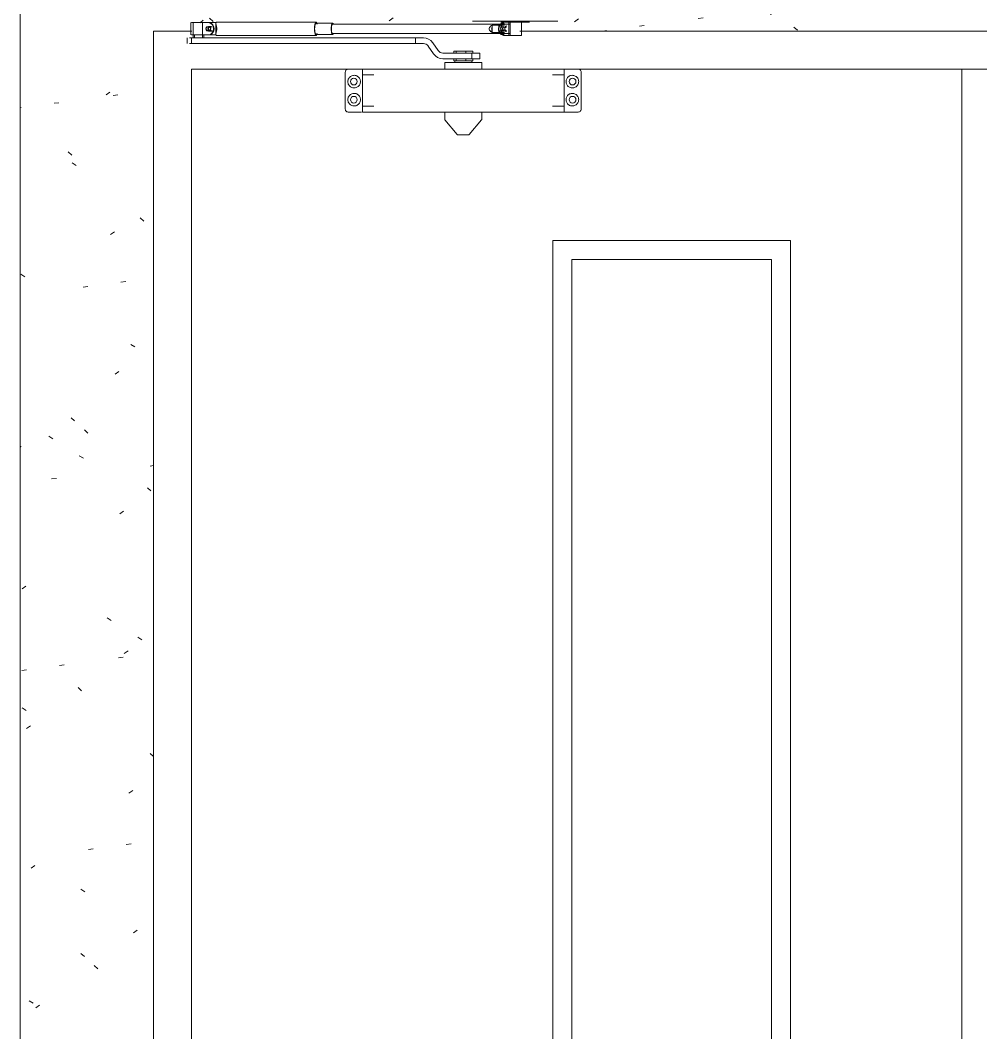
# Model space of a CAD drawing. Header units: millimetres. Extents: x 1240 to 198004, y -7796 to 35300.
# Drawn here: x 160774 to 161784, y 23747 to 24811 of the extents above; entities that cross this region are included whole.
import ezdxf

# ---------------------------------------------------------------- set-up
doc = ezdxf.new("R2010")
doc.units = ezdxf.units.MM
for name, color, linetype, lineweight in [('A-DOOR', 31, 'Continuous', 9), ('A-DOOR-FRAM', 31, 'Continuous', 9), ('A-WALL-PATT-4', 111, 'Continuous', 9), ('I-WALL', 2, 'Continuous', 9)]:
    doc.layers.add(name, color=color, linetype=linetype, lineweight=lineweight)

# ---------------------------------------------------------------- blocks, each defined once
blk = doc.blocks.new('FD_07 - FD_07-1700x2200-CỬA ĐI 2 CÁNH-V495-TKCS_MẶT ĐỨNG NỘI KHU 2')
at = {"layer": 'A-DOOR'}
h = blk.add_hatch(dxfattribs=at)
h.set_pattern_fill('FP_43', color=256, style=0, pattern_type=2)
h.set_pattern_definition([(63.435, (1790.26, 104.33), (-0.001, 1524.001), [532.463, -2875.304]), (63.435, (266.26, 104.33), (-0.001, 1524.001), [532.463, -2875.304]), (63.435, (2519.8, 398.8), (-0.001, 1524.001), [532.463, -2875.304]), (63.435, (995.8, 398.8), (-0.001, 1524.001), [532.463, -2875.304]), (63.435, (2409.4, 294.83), (-0.001, 1524.001), [532.463, -2875.304]), (63.435, (885.4, 294.83), (-0.001, 1524.001), [532.463, -2875.304]), (63.435, (2296.8, 890.1), (-0.001, 1524.001), [258.8, -3148.965]), (63.435, (772.8, 890.1), (-0.001, 1524.001), [258.8, -3148.965]), (63.435, (2223.2, 797.95), (-0.001, 1524.001), [532.463, -2875.304]), (63.435, (699.2, 797.95), (-0.001, 1524.001), [532.463, -2875.304]), (63.435, (2236.2, 864.1), (-0.001, 1524.001), [532.463, -2875.304]), (63.435, (712.2, 864.1), (-0.001, 1524.001), [532.463, -2875.304]), (63.435, (1621.35, 573.94), (-0.001, 1524.001), [532.463, -2875.304]), (63.435, (97.35, 573.94), (-0.001, 1524.001), [532.463, -2875.304]), (63.435, (1634.34, 651.9), (-0.001, 1524.001), [532.463, -2875.304]), (63.435, (110.34, 651.9), (-0.001, 1524.001), [532.463, -2875.304]), (63.435, (1637.84, 708.1), (-0.001, 1524.001), [532.463, -2875.304]), (63.435, (113.84, 708.1), (-0.001, 1524.001), [532.463, -2875.304])])
h.paths.add_polyline_path([(-34947.4, 22800), (-34737.4, 22800), (-34737.4, 24560), (-34947.4, 24560), (-34947.4, 22924.5)])
for p, q in [((-35348, 24809), (-35348, 24796)), ((-35347.4, 24809), (-35335.8, 24809)), ((-35345.5, 24809), (-35345.5, 24793)), ((-35335.8, 24809), (-35328.7, 24809)), ((-35335.8, 24796), (-35335.8, 24809)), ((-35328.7, 24809), (-35328.2, 24809)), ((-35328.7, 24809), (-35321.8, 24809)), ((-35321.8, 24796), (-35321.8, 24809)), ((-35321.8, 24808.6), (-35321.8, 24796.4)), ((-35321.8, 24796.4), (-35321.8, 24808.6)), ((-35216.3, 24809.5), (-35321, 24809.5)), ((-35198.9, 24808.5), (-35216.3, 24808.5)), ((-35012.5, 24807.5), (-35198.9, 24807.5)), ((-35052, 24810.5), (-35051.6, 24810.5)), ((-35051.6, 24810.5), (-35032.3, 24810.5)), ((-35032.3, 24810.5), (-35032, 24810.5)), ((-35031.9, 24810.5), (-35026.7, 24810.5)), ((-35031, 24806.5), (-35024.1, 24806.5)), ((-35031, 24806.5), (-35031, 24798.5)), ((-35026.7, 24810.5), (-35025.6, 24810.5)), ((-35025.6, 24810.5), (-35009.1, 24810.5)), ((-35024.1, 24806.5), (-35022.9, 24806.5)), ((-35022.9, 24806.5), (-35018.2, 24806.5)), ((-35021.3, 24806.5), (-35022.5, 24806.5)), ((-35022, 24809.5), (-35020, 24809.5)), ((-35020, 24809.5), (-35022, 24809.5)), ((-35018.2, 24806.5), (-35021.3, 24806.5)), ((-35017.9, 24809.5), (-35020, 24809.5)), ((-35017.9, 24809.5), (-35012.2, 24809.5)), ((-35016.5, 24803.9), (-35016.5, 24805.8)), ((-35016.5, 24799.2), (-35016.5, 24801)), ((-35013.5, 24809.5), (-35013.5, 24795.5)), ((-35012.2, 24809.5), (-35000.7, 24809.5)), ((-35012.2, 24795.5), (-35012.2, 24809.5)), ((-35012, 24810.5), (-35012, 24809.5)), ((-35007, 24810.5), (-35009.5, 24810.5)), ((-35009.5, 24810.5), (-35007, 24810.5)), ((-35007, 24810.5), (-35009.5, 24810.5)), ((-35009.5, 24810.5), (-35007, 24810.5)), ((-35009.1, 24810.5), (-35004.8, 24810.5)), ((-35009.1, 24810.5), (-35004.8, 24810.5)), ((-35007, 24810.5), (-35004.5, 24810.5)), ((-35004.5, 24810.5), (-35007, 24810.5)), ((-35007, 24810.5), (-35004.5, 24810.5)), ((-35004.5, 24810.5), (-35007, 24810.5)), ((-35004.8, 24810.5), (-34988.4, 24810.5)), ((-35002, 24809.5), (-35002, 24810.5)), ((-34994, 24809.5), (-35001.3, 24809.5)), ((-35000.7, 24809.5), (-35001, 24809.5)), ((-35000.5, 24795.5), (-35000.5, 24809.5)), ((-34994, 24809.5), (-34992, 24809.5)), ((-34992, 24809.5), (-34994, 24809.5)), ((-34988.4, 24810.5), (-34987.2, 24810.5)), ((-34987.2, 24810.5), (-34982, 24810.5)), ((-34981.9, 24810.5), (-34981.6, 24810.5)), ((-34981.6, 24810.5), (-34962.4, 24810.5)), ((-34962.4, 24810.5), (-34962, 24810.5)), ((-35352, 24793), (-35352, 24787)), ((-35349.5, 24793), (-35347.4, 24793)), ((-35335.8, 24796), (-35347.4, 24796)), ((-35347.4, 24793), (-35111.9, 24793)), ((-35347.4, 24787), (-35347.4, 24793)), ((-35344.3, 24796), (-35344.3, 24793)), ((-35328.7, 24796), (-35335.8, 24796)), ((-35335.7, 24793), (-35335.7, 24796.2)), ((-35334.5, 24793), (-35334.5, 24796)), ((-35328.2, 24796), (-35328.7, 24796)), ((-35321.8, 24796), (-35328.7, 24796)), ((-35321, 24795.5), (-35216.3, 24795.5)), ((-35216.3, 24796.5), (-35198.9, 24796.5)), ((-35198.9, 24797.5), (-35012.5, 24797.5)), ((-35103.5, 24793), (-35111.9, 24793)), ((-35111.9, 24793), (-35111.9, 24787)), ((-35103.5, 24793), (-35103.5, 24793)), ((-35024.1, 24798.5), (-35031, 24798.5)), ((-35022.9, 24798.5), (-35024.1, 24798.5)), ((-35018.2, 24798.5), (-35022.9, 24798.5)), ((-35022.5, 24798.5), (-35021.3, 24798.5)), ((-35021.3, 24798.5), (-35018.2, 24798.5)), ((-35012.2, 24795.5), (-35017.9, 24795.5)), ((-35000.7, 24795.5), (-35012.2, 24795.5)), ((-35002.2, 24795.5), (-35000.5, 24795.5)), ((-35000.5, 24795.5), (-35000.7, 24795.5)), ((-35347.4, 24787), (-35349.5, 24787)), ((-35111.9, 24787), (-35347.4, 24787)), ((-35111.9, 24787), (-35103.5, 24787)), ((-35098.6, 24784.4), (-35092.8, 24776.1)), ((-35087.9, 24779.6), (-35093.7, 24787.9)), ((-35071.6, 24779), (-35068.9, 24779)), ((-35071.6, 24779), (-35071.6, 24777)), ((-35068.9, 24779), (-35058.9, 24779)), ((-35068.9, 24777), (-35068.9, 24779)), ((-35058.9, 24779), (-35051.5, 24779)), ((-35058.9, 24777), (-35058.9, 24779)), ((-35051.5, 24777), (-35051.5, 24779)), ((-35052.6, 24777), (-35083, 24777)), ((-35083, 24771), (-35052.6, 24771)), ((-35071.6, 24771), (-35071.6, 24769)), ((-35070.3, 24769), (-35071.6, 24769)), ((-35070.6, 24769), (-35070.6, 24767.1)), ((-35070.3, 24769), (-35070.6, 24769)), ((-35070.6, 24769), (-35070.3, 24769)), ((-35063.9, 24769), (-35070.3, 24769)), ((-35070.3, 24769), (-35067.9, 24769)), ((-35068.9, 24769), (-35070.3, 24769)), ((-35068.9, 24769), (-35068.9, 24771)), ((-35063.9, 24769), (-35068.9, 24769)), ((-35067.9, 24769), (-35059.2, 24769)), ((-35056.8, 24769), (-35063.9, 24769)), ((-35058.9, 24769), (-35063.9, 24769)), ((-35059.2, 24769), (-35056.8, 24769)), ((-35058.9, 24769), (-35058.9, 24771)), ((-35055.2, 24769), (-35058.9, 24769)), ((-35051.5, 24769), (-35055.2, 24769)), ((-35052.9, 24769), (-35053.8, 24769)), ((-35053.8, 24769), (-35052.9, 24769)), ((-35052.9, 24769), (-35052.6, 24769)), ((-35052.6, 24769), (-35052.9, 24769)), ((-35052.6, 24771), (-35052.6, 24777)), ((-35052.6, 24777), (-35044.1, 24777)), ((-35044.1, 24771), (-35052.6, 24771)), ((-35052.6, 24767.1), (-35052.6, 24769)), ((-35051.5, 24769), (-35051.5, 24771)), ((-35044.1, 24777), (-35046.4, 24777)), ((-35046.4, 24771), (-35044.1, 24771)), ((-35044.1, 24771), (-35044.1, 24777)), ((-35347.4, 24760), (-35347.4, 22600)), ((-35182.6, 24760), (-35347.4, 24760)), ((-35182.6, 24760), (-35170.3, 24760)), ((-35167.6, 24760), (-35170.3, 24760)), ((-35170.3, 24760), (-35168.4, 24760)), ((-35167.9, 24760), (-35167.7, 24760)), ((-34955.6, 24760), (-35167.6, 24760)), ((-35167.6, 24760), (-35167.6, 24759.7)), ((-35167.6, 24759.7), (-35167.6, 24751.1)), ((-35081.1, 24767), (-35081.1, 24760)), ((-35080.5, 24767), (-35081.1, 24767)), ((-35081.1, 24767), (-35042.7, 24767)), ((-35042.7, 24767), (-35042, 24767)), ((-35042, 24767), (-35042.7, 24767)), ((-35042, 24760), (-35042, 24767)), ((-34952.8, 24760), (-34955.6, 24760)), ((-34955.6, 24759.7), (-34955.6, 24760)), ((-34955.6, 24751.1), (-34955.6, 24759.7)), ((-34955.5, 24760), (-34955.2, 24760)), ((-34954.8, 24760), (-34952.8, 24760)), ((-34952.8, 24760), (-34940.6, 24760)), ((-34537.4, 24760), (-34940.6, 24760)), ((-34134.1, 24760), (-34537.4, 24760)), ((-34537.4, 24760), (-34537.4, 22600)), ((-34537.4, 22600), (-34537.4, 24760)), ((-35185.6, 24718), (-35185.6, 24757)), ((-35155.6, 24754), (-35167.6, 24754)), ((-35167.6, 24751.1), (-35167.6, 24749.3)), ((-35167.6, 24749.3), (-35167.6, 24725.7)), ((-34955.6, 24754), (-34967.6, 24754)), ((-34955.6, 24749.3), (-34955.6, 24751.1)), ((-34955.6, 24725.7), (-34955.6, 24749.3)), ((-34937.6, 24757), (-34937.6, 24718)), ((-35167.6, 24725.7), (-35167.6, 24723.9)), ((-34955.6, 24723.9), (-34955.6, 24725.7)), ((-35170.3, 24715), (-35182.6, 24715)), ((-35168.4, 24715), (-35170.3, 24715)), ((-35167.7, 24715), (-35167.9, 24715)), ((-35167.6, 24723.9), (-35167.6, 24715.3)), ((-35167.6, 24721), (-35155.6, 24721)), ((-35167.6, 24715.3), (-35167.6, 24715)), ((-35167.6, 24715), (-34955.6, 24715)), ((-35081.1, 24715), (-35081.1, 24707.4)), ((-35042.1, 24707.4), (-35042.1, 24715)), ((-34967.6, 24721), (-34955.6, 24721)), ((-34955.6, 24715.3), (-34955.6, 24723.9)), ((-34955.6, 24715), (-34955.6, 24715.3)), ((-34955.2, 24715), (-34955.5, 24715)), ((-34952.8, 24715), (-34954.8, 24715)), ((-34940.6, 24715), (-34952.8, 24715)), ((-35080.8, 24706.7), (-35067.9, 24691.3)), ((-35055.3, 24691.3), (-35042.3, 24706.7)), ((-35061.6, 24691), (-35061.6, 24691)), ((-35061.6, 24691), (-35061.6, 24691)), ((-34967.4, 22780), (-34967.4, 24580)), ((-34967.4, 24580), (-34717.4, 24580)), ((-34717.4, 22780), (-34717.4, 24580)), ((-34947.4, 24560), (-34947.4, 22800)), ((-34737.4, 24560), (-34947.4, 24560)), ((-34737.4, 22800), (-34737.4, 24560))]:
    blk.add_line(p, q, dxfattribs=at)
at = {"layer": 'A-DOOR', "flags": 128}
for points in [[(-35034.3, 24802.5), (-35034.2, 24803.3), (-35033.9, 24804), (-35033.4, 24804.7), (-35032.8, 24805.4), (-35032, 24806), (-35031, 24806.5)], [(-35031, 24798.5), (-35032, 24799), (-35032.8, 24799.6), (-35033.4, 24800.3), (-35033.9, 24801), (-35034.2, 24801.7), (-35034.3, 24802.5)], [(-35031.1, 24804.7), (-35031.4, 24804), (-35031.6, 24803.3), (-35031.7, 24802.5)], [(-35031.7, 24802.5), (-35031.6, 24801.7), (-35031.4, 24801), (-35031.1, 24800.3)], [(-35182.6, 24760), (-35183.2, 24759.9), (-35183.9, 24759.7), (-35184.5, 24759.3), (-35184.9, 24758.9), (-35185.3, 24758.3), (-35185.5, 24757.7), (-35185.6, 24757)], [(-34937.6, 24757), (-34937.7, 24757.7), (-34937.9, 24758.3), (-34938.2, 24758.9), (-34938.7, 24759.3), (-34939.3, 24759.7), (-34939.9, 24759.9), (-34940.6, 24760)], [(-35185.6, 24718), (-35185.5, 24717.3), (-35185.3, 24716.7), (-35184.9, 24716.1), (-35184.5, 24715.7), (-35183.9, 24715.3), (-35183.2, 24715.1), (-35182.6, 24715)], [(-34940.6, 24715), (-34939.9, 24715.1), (-34939.3, 24715.3), (-34938.7, 24715.7), (-34938.2, 24716.1), (-34937.9, 24716.7), (-34937.7, 24717.3), (-34937.6, 24718)], [(-35080.8, 24706.7), (-35080.8, 24706.7), (-35080.9, 24706.8), (-35080.9, 24706.8), (-35080.9, 24706.8), (-35080.9, 24706.9), (-35081, 24706.9), (-35081, 24707), (-35081, 24707), (-35081, 24707), (-35081, 24707.1), (-35081, 24707.1), (-35081.1, 24707.2), (-35081.1, 24707.2), (-35081.1, 24707.3), (-35081.1, 24707.3), (-35081.1, 24707.3), (-35081.1, 24707.4), (-35081.1, 24707.4)], [(-35042.1, 24707.4), (-35042.1, 24707.4), (-35042.1, 24707.3), (-35042.1, 24707.3), (-35042.1, 24707.2), (-35042.1, 24707.2), (-35042.1, 24707.1), (-35042.1, 24707.1), (-35042.1, 24707.1), (-35042.2, 24707), (-35042.2, 24707), (-35042.2, 24706.9), (-35042.2, 24706.9), (-35042.2, 24706.9), (-35042.3, 24706.8), (-35042.3, 24706.8), (-35042.3, 24706.7), (-35042.3, 24706.7), (-35042.3, 24706.7)], [(-35067.2, 24691), (-35067.2, 24691), (-35067.2, 24691), (-35067.3, 24691), (-35067.3, 24691), (-35067.3, 24691), (-35067.4, 24691), (-35067.4, 24691), (-35067.4, 24691), (-35067.5, 24691.1), (-35067.5, 24691.1), (-35067.5, 24691.1), (-35067.6, 24691.1), (-35067.6, 24691.1), (-35067.6, 24691.1), (-35067.7, 24691.2), (-35067.7, 24691.2), (-35067.7, 24691.2), (-35067.8, 24691.2), (-35067.8, 24691.3), (-35067.8, 24691.3), (-35067.8, 24691.3), (-35067.9, 24691.3)], [(-35061.6, 24691), (-35061.8, 24691), (-35062, 24691), (-35062.2, 24691), (-35062.5, 24691), (-35062.7, 24691), (-35062.9, 24691), (-35063.1, 24691), (-35063.3, 24691), (-35063.5, 24691), (-35063.8, 24691), (-35064, 24691), (-35064.2, 24691), (-35064.4, 24691), (-35064.5, 24691), (-35064.7, 24691), (-35064.9, 24691), (-35065.1, 24691), (-35065.3, 24691), (-35065.4, 24691), (-35065.6, 24691), (-35065.7, 24691), (-35065.9, 24691), (-35066, 24691), (-35066.1, 24691), (-35066.3, 24691), (-35066.4, 24691), (-35066.5, 24691), (-35066.6, 24691), (-35066.7, 24691), (-35066.8, 24691), (-35066.9, 24691), (-35066.9, 24691), (-35067, 24691), (-35067, 24691), (-35067.1, 24691), (-35067.1, 24691), (-35067.1, 24691), (-35067.1, 24691), (-35067.2, 24691)], [(-35067.2, 24691), (-35067.2, 24691), (-35067.1, 24691), (-35067.1, 24691), (-35067.1, 24691), (-35067, 24691), (-35067, 24691), (-35066.9, 24691), (-35066.9, 24691), (-35066.8, 24691), (-35066.7, 24691), (-35066.6, 24691), (-35066.5, 24691), (-35066.4, 24691), (-35066.3, 24691), (-35066.2, 24691), (-35066.1, 24691), (-35065.9, 24691), (-35065.8, 24691), (-35065.6, 24691), (-35065.5, 24691), (-35065.3, 24691), (-35065.1, 24691), (-35065, 24691), (-35064.8, 24691), (-35064.6, 24691), (-35064.4, 24691), (-35064.2, 24691), (-35064, 24691), (-35063.8, 24691), (-35063.6, 24691), (-35063.4, 24691), (-35063.2, 24691), (-35063, 24691), (-35062.7, 24691), (-35062.5, 24691), (-35062.3, 24691), (-35062.1, 24691), (-35061.9, 24691), (-35061.6, 24691), (-35061.6, 24691)], [(-35061.6, 24691), (-35061.4, 24691), (-35061.1, 24691), (-35060.9, 24691), (-35060.7, 24691), (-35060.5, 24691), (-35060.3, 24691), (-35060, 24691), (-35059.8, 24691), (-35059.6, 24691), (-35059.4, 24691), (-35059.2, 24691), (-35059, 24691), (-35058.8, 24691), (-35058.6, 24691), (-35058.4, 24691), (-35058.3, 24691), (-35058.1, 24691), (-35057.9, 24691), (-35057.7, 24691), (-35057.6, 24691), (-35057.4, 24691), (-35057.3, 24691), (-35057.1, 24691), (-35057, 24691), (-35056.9, 24691), (-35056.8, 24691), (-35056.7, 24691), (-35056.6, 24691), (-35056.5, 24691), (-35056.4, 24691), (-35056.3, 24691), (-35056.2, 24691), (-35056.2, 24691), (-35056.1, 24691), (-35056.1, 24691), (-35056.1, 24691), (-35056, 24691), (-35056, 24691), (-35056, 24691)], [(-35056, 24691), (-35056, 24691), (-35056, 24691), (-35056, 24691), (-35056.1, 24691), (-35056.1, 24691), (-35056.2, 24691), (-35056.2, 24691), (-35056.3, 24691), (-35056.4, 24691), (-35056.4, 24691), (-35056.5, 24691), (-35056.6, 24691), (-35056.7, 24691), (-35056.9, 24691), (-35057, 24691), (-35057.1, 24691), (-35057.2, 24691), (-35057.4, 24691), (-35057.5, 24691), (-35057.7, 24691), (-35057.9, 24691), (-35058, 24691), (-35058.2, 24691), (-35058.4, 24691), (-35058.6, 24691), (-35058.8, 24691), (-35059, 24691), (-35059.2, 24691), (-35059.4, 24691), (-35059.6, 24691), (-35059.8, 24691), (-35060, 24691), (-35060.2, 24691), (-35060.4, 24691), (-35060.6, 24691), (-35060.9, 24691), (-35061.1, 24691), (-35061.3, 24691), (-35061.5, 24691), (-35061.6, 24691)], [(-35055.3, 24691.3), (-35055.3, 24691.3), (-35055.4, 24691.3), (-35055.4, 24691.2), (-35055.4, 24691.2), (-35055.4, 24691.2), (-35055.5, 24691.2), (-35055.5, 24691.2), (-35055.5, 24691.1), (-35055.6, 24691.1), (-35055.6, 24691.1), (-35055.6, 24691.1), (-35055.7, 24691.1), (-35055.7, 24691.1), (-35055.7, 24691), (-35055.8, 24691), (-35055.8, 24691), (-35055.8, 24691), (-35055.9, 24691), (-35055.9, 24691), (-35055.9, 24691), (-35056, 24691), (-35056, 24691)]]:
    blk.add_lwpolyline(points, dxfattribs=at)
at = {"layer": 'A-DOOR'}
for centre, start, end in [((-35176.6, 24747), 0, 180), ((-35176.6, 24747), 180, 0), ((-34946.6, 24747), 0, 180), ((-34946.6, 24747), 180, 0), ((-35176.6, 24728), 0, 180), ((-35176.6, 24728), 180, 0), ((-34946.6, 24728), 0, 180), ((-34946.6, 24728), 180, 0)]:
    blk.add_arc(centre, 3.5, start, end, dxfattribs=at)
for centre, major_axis, ratio, start_param, end_param in [((-35329.9, 24802.5), (0, 2.5), 0.965835, 4.712389, 7.853982), ((-35329.9, 24802.5), (0, 2.5), 0.965835, 1.570796, 4.712389), ((-35329.4, 24802.5), (0, 2.5), 0.965835, 4.712389, 7.853982), ((-35329.3, 24802.5), (0, 2.5), 0.965835, 4.712389, 7.853982), ((-35329.4, 24802.5), (0, 2.5), 0.965835, 1.570796, 4.712389), ((-35329.3, 24802.5), (0, 2.5), 0.965835, 1.570796, 4.712389), ((-35327.6, 24802.5), (0, 2.5), 0.965835, 5.497787, 7.853982), ((-35327.6, 24802.5), (0, 2.5), 0.965835, 5.497787, 7.853982), ((-35327.6, 24802.5), (0, 2.5), 0.965835, 1.570796, 3.926991), ((-35327.6, 24802.5), (0, 2.5), 0.965835, 1.570796, 3.926991), ((-35327, 24802.5), (0, 2.5), 0.965835, 5.759587, 7.853982), ((-35327, 24802.5), (0, 2.5), 0.965835, 1.570796, 3.665191), ((-35330.6, 24802.5), (0, 6.79), 0.965835, 4.712389, 5.992125), ((-35330.6, 24802.5), (0, 6.79), 0.965835, 3.432653, 4.712389), ((-35330, 24802.5), (0, 6.79), 0.965835, 4.712389, 5.992125), ((-35330, 24802.5), (0, 6.79), 0.965835, 3.432653, 4.712389), ((-35321, 24802.5), (0, 7), 0.259156, 0, 0.50718), ((-35216.3, 24802.5), (0, 7), 0.259156, 0.261799, 1.570796), ((-35216.3, 24802.5), (0, 7), 0.259156, 1.570796, 2.879793), ((-35216.3, 24802.5), (0, 6), 0.259156, 5.759587, 7.853982), ((-35216.3, 24802.5), (0, 6), 0.259156, 1.570796, 3.665191), ((-35216.3, 24802.5), (0, 7), 0.259156, 5.497787, 6.52341), ((-35198.9, 24802.5), (0, 6), 0.259156, 5.759587, 7.853982), ((-35198.9, 24802.5), (0, 6), 0.259156, 1.570796, 3.665191), ((-35198.9, 24802.5), (0, 5), 0.259156, 0, 1.570796), ((-35198.9, 24802.5), (0, 5), 0.259156, 1.570796, 3.141593), ((-35017.9, 24802.5), (0, 7), 0.965835, 0, 1.570796), ((-35017.9, 24802.5), (0, 7), 0.965835, 1.570796, 3.141593), ((-35017.4, 24802.5), (0, 7), 0.965835, 0.261799, 1.570796), ((-35017.4, 24802.5), (0, 7), 0.965835, 1.570796, 2.879793), ((-35020.1, 24802.5), (0, 2.5), 0.965835, 4.712389, 7.853982), ((-35020.1, 24802.5), (0, 2.5), 0.965835, 1.570796, 4.712389), ((-35015.8, 24802.5), (0, 7), 0.965835, 0.523599, 1.308997), ((-35015.8, 24802.5), (0, 7), 0.965835, 1.832596, 2.617994), ((-35015.3, 24802.5), (0, 7), 0.965835, 0.523599, 1.570796), ((-35019.6, 24802.5), (0, 2.5), 0.965835, 5.759587, 7.853982), ((-35019.6, 24802.5), (0, 2.5), 0.965835, 5.759587, 7.853982), ((-35015.3, 24802.5), (0, 7), 0.965835, 1.570796, 2.617994), ((-35019.6, 24802.5), (0, 2.5), 0.965835, 1.570796, 3.665191), ((-35019.6, 24802.5), (0, 2.5), 0.965835, 1.570796, 3.665191), ((-35018, 24802.5), (0, 2.5), 0.965835, 0.261799, 1.570796), ((-35018, 24802.5), (0, 2.5), 0.965835, 0.261799, 1.570796), ((-35018, 24802.5), (0, 2.5), 0.965835, 1.570796, 2.879793), ((-35018, 24802.5), (0, 2.5), 0.965835, 1.570796, 2.879793), ((-35017.5, 24802.5), (0, 2.5), 0.965835, 0.523599, 1.570796), ((-35017.5, 24802.5), (0, 2.5), 0.965835, 1.570796, 2.617994), ((-35019.6, 24802.5), (0, 2.5), 0.965835, 5.235988, 5.497787), ((-35019.6, 24802.5), (0, 2.5), 0.965835, 5.235988, 5.497787), ((-35019.6, 24802.5), (0, 2.5), 0.965835, 3.926991, 4.18879), ((-35019.6, 24802.5), (0, 2.5), 0.965835, 3.926991, 4.18879), ((-35018, 24802.5), (0, 2.5), 0.965835, 5.759587, 6.021386), ((-35018, 24802.5), (0, 2.5), 0.965835, 5.759587, 6.021386), ((-35018, 24802.5), (0, 2.5), 0.965835, 3.403392, 3.665191), ((-35018, 24802.5), (0, 2.5), 0.965835, 3.403392, 3.665191), ((-35015.8, 24802.5), (0, 5), 0.259156, 1.110588, 1.340692), ((-35015.8, 24802.5), (0, 5), 0.259156, 1.8009, 2.031004), ((-35017.5, 24802.5), (0, 2.5), 0.965835, 5.759587, 6.021386), ((-35017.5, 24802.5), (0, 2.5), 0.965835, 3.403392, 3.665191), ((-35321, 24802.5), (0, 7), 0.259156, 2.634413, 3.141593), ((-35216.3, 24802.5), (0, 7), 0.259156, 2.901368, 3.926991), ((-35103.5, 24781), (0, 12), 1, 5.323254, 6.283185), ((-35103.5, 24781), (0, 6), 1, 5.323254, 6.283185), ((-35083, 24783), (0, 6), 1, 2.181662, 3.141593), ((-35083, 24783), (0, 12), 1, 2.181662, 3.141593)]:
    blk.add_ellipse(centre, major_axis=major_axis, ratio=ratio, start_param=start_param, end_param=end_param, dxfattribs=at)
for points, knots in [([(-35321.8, 24808.6), (-35321.8, 24808.5), (-35321.8, 24808.2), (-35321.8, 24807.8), (-35321.7, 24807.5), (-35321.6, 24807.3), (-35321.6, 24807), (-35321.5, 24806.8), (-35321.5, 24806.7), (-35321.4, 24806.5), (-35321.4, 24806.3), (-35321.3, 24806.1), (-35321.2, 24805.8), (-35321.2, 24805.6), (-35321.2, 24805.4), (-35321.1, 24805.3), (-35321.1, 24805), (-35321, 24804.8), (-35320.9, 24804.4), (-35320.9, 24804), (-35320.8, 24803.7), (-35320.8, 24803.2), (-35320.7, 24802.8), (-35320.7, 24802.5)], [0, 0, 0, 0, 0.1, 0.2, 0.25, 0.3, 0.35, 0.375, 0.4, 0.425, 0.45, 0.5, 0.55, 0.575, 0.6, 0.625, 0.65, 0.7, 0.75, 0.8, 0.85, 0.9, 1, 1, 1, 1]), ([(-35320.7, 24802.5), (-35320.7, 24802.2), (-35320.8, 24801.8), (-35320.8, 24801.3), (-35320.9, 24801), (-35320.9, 24800.6), (-35321, 24800.2), (-35321.1, 24800), (-35321.1, 24799.7), (-35321.2, 24799.6), (-35321.2, 24799.4), (-35321.2, 24799.2), (-35321.3, 24798.9), (-35321.4, 24798.7), (-35321.4, 24798.5), (-35321.5, 24798.3), (-35321.5, 24798.2), (-35321.6, 24798), (-35321.6, 24797.7), (-35321.7, 24797.5), (-35321.8, 24797.2), (-35321.8, 24796.8), (-35321.8, 24796.5), (-35321.8, 24796.4)], [0, 0, 0, 0, 0.1, 0.15, 0.2, 0.25, 0.3, 0.35, 0.375, 0.4, 0.425, 0.45, 0.5, 0.55, 0.575, 0.6, 0.625, 0.65, 0.7, 0.75, 0.8, 0.9, 1, 1, 1, 1]), ([(-35182.9, 24747), (-35182.9, 24748.2), (-35182.5, 24750), (-35180.9, 24751.9), (-35179.5, 24752.9), (-35177.8, 24753.5), (-35176, 24753.7), (-35174.2, 24753.4), (-35172.6, 24752.6), (-35171.2, 24751.4), (-35170.6, 24750.4), (-35170.3, 24749.9)], [0, 0, 0, 0, 0.2, 0.3, 0.4, 0.5, 0.6, 0.7, 0.8, 0.9, 1, 1, 1, 1]), ([(-35170.3, 24744.1), (-35170.9, 24743), (-35172.1, 24741.7), (-35174.2, 24740.6), (-35176, 24740.3), (-35177.8, 24740.5), (-35179.5, 24741.1), (-35180.9, 24742.1), (-35182.1, 24743.5), (-35182.8, 24745.2), (-35182.9, 24746.4), (-35182.9, 24747)], [0, 0, 0, 0, 0.2, 0.3, 0.4, 0.5, 0.6, 0.7, 0.8, 0.9, 1, 1, 1, 1]), ([(-34952.8, 24749.9), (-34952.3, 24751), (-34951.1, 24752.3), (-34948.9, 24753.4), (-34947.2, 24753.7), (-34945.4, 24753.5), (-34943.7, 24752.9), (-34942.2, 24751.9), (-34941.1, 24750.5), (-34940.4, 24748.8), (-34940.2, 24747.6), (-34940.2, 24747)], [0, 0, 0, 0, 0.2, 0.3, 0.4, 0.5, 0.6, 0.7, 0.8, 0.9, 1, 1, 1, 1]), ([(-34940.2, 24747), (-34940.2, 24745.8), (-34940.7, 24744), (-34942.2, 24742.1), (-34943.7, 24741.1), (-34945.4, 24740.5), (-34947.2, 24740.3), (-34948.9, 24740.6), (-34950.6, 24741.4), (-34951.9, 24742.6), (-34952.6, 24743.6), (-34952.8, 24744.1)], [0, 0, 0, 0, 0.2, 0.3, 0.4, 0.5, 0.6, 0.7, 0.8, 0.9, 1, 1, 1, 1]), ([(-35182.9, 24728), (-35182.9, 24729.2), (-35182.5, 24731), (-35180.9, 24732.9), (-35179.5, 24733.9), (-35177.8, 24734.5), (-35176, 24734.7), (-35174.2, 24734.4), (-35172.6, 24733.6), (-35171.2, 24732.4), (-35170.6, 24731.4), (-35170.3, 24730.9)], [0, 0, 0, 0, 0.2, 0.3, 0.4, 0.5, 0.6, 0.7, 0.8, 0.9, 1, 1, 1, 1]), ([(-35170.3, 24725.1), (-35170.9, 24724), (-35172.1, 24722.7), (-35174.2, 24721.6), (-35176, 24721.3), (-35177.8, 24721.5), (-35179.5, 24722.1), (-35180.9, 24723.1), (-35182.1, 24724.5), (-35182.8, 24726.2), (-35182.9, 24727.4), (-35182.9, 24728)], [0, 0, 0, 0, 0.2, 0.3, 0.4, 0.5, 0.6, 0.7, 0.8, 0.9, 1, 1, 1, 1]), ([(-34952.8, 24730.9), (-34952.3, 24732), (-34951.1, 24733.3), (-34948.9, 24734.4), (-34947.2, 24734.7), (-34945.4, 24734.5), (-34943.7, 24733.9), (-34942.2, 24732.9), (-34941.1, 24731.5), (-34940.4, 24729.8), (-34940.2, 24728.6), (-34940.2, 24728)], [0, 0, 0, 0, 0.2, 0.3, 0.4, 0.5, 0.6, 0.7, 0.8, 0.9, 1, 1, 1, 1]), ([(-34940.2, 24728), (-34940.2, 24726.8), (-34940.7, 24725), (-34942.2, 24723.1), (-34943.7, 24722.1), (-34945.4, 24721.5), (-34947.2, 24721.3), (-34948.9, 24721.6), (-34950.6, 24722.4), (-34951.9, 24723.6), (-34952.6, 24724.6), (-34952.8, 24725.1)], [0, 0, 0, 0, 0.2, 0.3, 0.4, 0.5, 0.6, 0.7, 0.8, 0.9, 1, 1, 1, 1])]:
    blk.add_open_spline(points, degree=3, knots=knots, dxfattribs=at)
for points in [[(-35170.3, 24749.9), (-35170.1, 24749.4), (-35169.8, 24748.5), (-35169.6, 24747.5), (-35169.6, 24747)], [(-35169.6, 24747), (-35169.6, 24746.5), (-35169.8, 24745.5), (-35170.1, 24744.6), (-35170.3, 24744.1)], [(-34953.5, 24747), (-34953.5, 24747.5), (-34953.4, 24748.5), (-34953.1, 24749.4), (-34952.8, 24749.9)], [(-34952.8, 24744.1), (-34953.1, 24744.6), (-34953.4, 24745.5), (-34953.5, 24746.5), (-34953.5, 24747)], [(-35170.3, 24730.9), (-35170.1, 24730.4), (-35169.8, 24729.5), (-35169.6, 24728.5), (-35169.6, 24728)], [(-35169.6, 24728), (-35169.6, 24727.5), (-35169.8, 24726.5), (-35170.1, 24725.6), (-35170.3, 24725.1)], [(-34953.5, 24728), (-34953.5, 24728.5), (-34953.4, 24729.5), (-34953.1, 24730.4), (-34952.8, 24730.9)], [(-34952.8, 24725.1), (-34953.1, 24725.6), (-34953.4, 24726.5), (-34953.5, 24727.5), (-34953.5, 24728)]]:
    blk.add_open_spline(points, degree=3, dxfattribs=at)
at = {"layer": 'A-DOOR-FRAM'}
for p, q in [((-35347.4, 22600), (-35347.4, 24760)), ((-35347.4, 24760), (-35182.6, 24760)), ((-35170.3, 24760), (-35167.6, 24760)), ((-34955.6, 24760), (-34952.8, 24760)), ((-34940.6, 24760), (-34134.1, 24760))]:
    blk.add_line(p, q, dxfattribs=at)

msp = doc.modelspace()

# ---------------------------------------------------------------- hatches: boundary and pattern name
at = {"layer": 'A-WALL-PATT-4'}
h = msp.add_hatch(dxfattribs=at)
h.set_pattern_fill('FP_38', color=256, style=0, pattern_type=2)
h.set_pattern_definition([(50, (196301.1, 0), (1093.104, -95.634), [114.3, -1257.3]), (355, (196301.1, 0), (-211.457, 1146.34), [91.44, -1005.84]), (100.451, (196392.2, -8), (881.656, 1050.7), [97.14, -1068.54]), (46.184, (196301.1, 304.8), (1626.475, -252.257), [171.45, -1885.95]), (96.636, (196436.6, 283.8), (1424.416, 1484.565), [145.71, -1602.81]), (351.184, (196301.1, 304.8), (1424.43, 1484.55), [137.16, -1508.76]), (21, (196453.5, 228.6), (909.686, -613.591), [114.3, -1257.3]), (326, (196453.5, 228.6), (370.812, 1105.13), [91.44, -1005.84]), (71.451, (196529.3, 177.5), (1280.503, 491.528), [97.14, -1068.54]), (37.5, (196301.1, 0), (18.5313, 507.3303), [50.292, -943.356, 50.292, -970.788, -1009.65]), (37.5, (196301.1, 0), (18.5313, 507.3303), [-2014.728, 50.292, -959.358]), (7.5, (196301.1, 0), (400.918, 601.0836), [50.292, -531.876, 50.292, -920.496, -384.81]), (7.5, (196301.1, 0), (400.918, 601.0836), [-1552.956, 50.292, -334.518]), (327.5, (195961.25, 0), (813.545, -34.3737), [50.292, -330.708, 50.292, -1138.428, -1577.34]), (327.5, (195961.25, 0), (813.545, -34.3737), [-1569.72, 50.292, -1527.048]), (317.5, (195808.85, 0), (888.775, 152.56), [50.292, -445.008, 50.292, -739.14, -1120.14]), (317.5, (195808.85, 0), (888.775, 152.56), [-1284.732, 50.292, -1069.848])])
h.paths.add_polyline_path([(161270.1, 24806.5), (161266.9, 24803.3), (161268, 24800), (161270.1, 24801.7), (161270.1, 24806)])
h.paths.add_polyline_path([(162548.2, 24809), (162553.3, 24802.5), (162553.3, 24800), (162557.4, 24801), (162557.4, 24804), (162556.3, 24805.3), (162554.6, 24805.6), (162548.9, 24808.6)])
h.paths.add_polyline_path([(160913.7, 22600), (160913.7, 24800), (160953.7, 24801), (160954.6, 24809), (161083.5, 24807.4), (161084.8, 24807.7), (161100.9, 24806), (161102.2, 24807.5), (161277.3, 24806), (161278.4, 24801.2), (161279.1, 24800), (161284, 24801.7), (161283.4, 24802.5), (161282.7, 24804.3), (161282.7, 24809.5), (161275.5, 24810.5), (161275.5, 24813.5), (161312.7, 24813.5), (161312.7, 24810.5), (161299.8, 24809.5), (161299.8, 24800), (162228.1, 24801.7), (162227.7, 24809.5), (162214.7, 24810.5), (162214.7, 24813.5), (162251.9, 24813.5), (162251.9, 24810.5), (162244.2, 24809.5), (162244, 24804.9), (162242.8, 24804.2), (162243, 24801.2), (162244.7, 24800.7), (162244.7, 24800), (162248.8, 24801.7), (162248.4, 24802.5), (162250.5, 24806.5), (162426.4, 24805), (162426.8, 24807.7), (162443.8, 24806.7), (162444.3, 24809.5), (162573.8, 24807.8), (162573.8, 24800), (162613.7, 24800), (162613.7, 22600), (162754.2, 22600), (162754.2, 25100), (160773.7, 25100), (160773.7, 22600)])
h.paths.add_polyline_path([(160969.4, 24800), (160975.4, 24801), (160974.2, 24802.5), (160976.9, 24807.8), (160970.1, 24804), (160970.1, 24801), (160969.7, 24800.3)])
h.paths.add_polyline_path([(162257.4, 24800), (162260.5, 24801.7), (162259.5, 24805), (162257.4, 24806), (162257.4, 24800.3)])
h.paths.add_polyline_path([(162277.9, 24810.5), (162258.7, 24810.5), (162260.3, 24813.5), (162277.9, 24813.5)])
h.paths.add_polyline_path([(162213.6, 24810.5), (162208.4, 24810.5), (162208.4, 24813.5), (162213.6, 24813.5)])
h.paths.add_polyline_path([(161338.7, 24810.5), (161319.5, 24810.5), (161319.5, 24813.5), (161338.7, 24813.5)])
h.paths.add_polyline_path([(162258.3, 24810.5), (162253.1, 24810.5), (162253.1, 24813.5), (162258.3, 24813.5)])
h.paths.add_polyline_path([(161269.2, 24810.5), (161270.1, 24813.5), (161274.4, 24813.5), (161274.4, 24810.5), (161270.1, 24810.5)])
h.paths.add_polyline_path([(162204, 24810.5), (162188.7, 24810.5), (162188.7, 24813.5), (162208, 24813.5), (162208, 24810.5)])
h.paths.add_polyline_path([(161268.8, 24810.5), (161249.5, 24810.5), (161249.5, 24813.5), (161268.8, 24813.5)])
h.paths.add_polyline_path([(161319.1, 24810.5), (161313.9, 24810.5), (161313.9, 24813.5), (161319.1, 24813.5)])
h.paths.add_polyline_path([(161292, 24810.5), (161296.3, 24810.5), (161296.3, 24812.5), (161292, 24812.5)])
h.paths.add_polyline_path([(162235.4, 24810.5), (162235.4, 24812.5), (162231.2, 24812.5), (162231.2, 24810.5)])
h.paths.add_polyline_path([(162077.1, 25150), (162754.2, 25150), (162754.2, 25500), (160773.7, 25500), (160773.7, 25150), (161884.1, 25150)])
h.paths.add_polyline_path([(160804.4, 25980), (162754.2, 25980), (162754.2, 26000), (160773.7, 26000), (160773.7, 25980), (160776.1, 25980)])
h = msp.add_hatch(dxfattribs=at)
h.set_pattern_fill('FP_39', color=256, style=0, pattern_type=2)
h.set_pattern_definition([(37.5, (196301.1, 0), (-4.79953, 146.8239), [5.029, -110.795, 5.029, -124.511, -123.825]), (37.5, (196301.1, 0), (-4.79953, 146.8239), [-245.364, 5.029, -118.796]), (7.5, (196301.1, 0), (134.8574, 215.0472), [5.029, -57.455, 5.029, -99.365, -40.005]), (7.5, (196301.1, 0), (134.8574, 215.0472), [-166.878, 5.029, -34.976]), (327.5, (196207.37, 0), (237.29776, 0.4316), [5.029, -33.071, 5.029, -132.131, -179.07]), (327.5, (196207.37, 0), (237.29776, 0.4316), [-175.26, 5.029, -174.041]), (317.5, (196207.37, 0), (229.0671, 66.8792), [5.029, -14.021, 5.029, -84.887, -102.87]), (317.5, (196207.37, 0), (229.0671, 66.8792), [-108.966, 5.029, -97.841])])
h.paths.add_polyline_path([(161270.1, 24806.5), (161266.9, 24803.3), (161268, 24800), (161270.1, 24801.7), (161270.1, 24806)])
h.paths.add_polyline_path([(162548.2, 24809), (162553.3, 24802.5), (162553.3, 24800), (162557.4, 24801), (162557.4, 24804), (162556.3, 24805.3), (162554.6, 24805.6), (162548.9, 24808.6)])
h.paths.add_polyline_path([(160913.7, 22600), (160913.7, 24800), (160953.7, 24801), (160954.6, 24809), (161083.5, 24807.4), (161084.8, 24807.7), (161100.9, 24806), (161102.2, 24807.5), (161277.3, 24806), (161278.4, 24801.2), (161279.1, 24800), (161284, 24801.7), (161283.4, 24802.5), (161282.7, 24804.3), (161282.7, 24809.5), (161275.5, 24810.5), (161275.5, 24813.5), (161312.7, 24813.5), (161312.7, 24810.5), (161299.8, 24809.5), (161299.8, 24800), (162228.1, 24801.7), (162227.7, 24809.5), (162214.7, 24810.5), (162214.7, 24813.5), (162251.9, 24813.5), (162251.9, 24810.5), (162244.2, 24809.5), (162244, 24804.9), (162242.8, 24804.2), (162243, 24801.2), (162244.7, 24800.7), (162244.7, 24800), (162248.8, 24801.7), (162248.4, 24802.5), (162250.5, 24806.5), (162426.4, 24805), (162426.8, 24807.7), (162443.8, 24806.7), (162444.3, 24809.5), (162573.8, 24807.8), (162573.8, 24800), (162613.7, 24800), (162613.7, 22600), (162754.2, 22600), (162754.2, 25100), (160773.7, 25100), (160773.7, 22600)])
h.paths.add_polyline_path([(160969.4, 24800), (160975.4, 24801), (160974.2, 24802.5), (160976.9, 24807.8), (160970.1, 24804), (160970.1, 24801), (160969.7, 24800.3)])
h.paths.add_polyline_path([(162257.4, 24800), (162260.5, 24801.7), (162259.5, 24805), (162257.4, 24806), (162257.4, 24800.3)])
h.paths.add_polyline_path([(162277.9, 24810.5), (162258.7, 24810.5), (162260.3, 24813.5), (162277.9, 24813.5)])
h.paths.add_polyline_path([(162213.6, 24810.5), (162208.4, 24810.5), (162208.4, 24813.5), (162213.6, 24813.5)])
h.paths.add_polyline_path([(161338.7, 24810.5), (161319.5, 24810.5), (161319.5, 24813.5), (161338.7, 24813.5)])
h.paths.add_polyline_path([(162258.3, 24810.5), (162253.1, 24810.5), (162253.1, 24813.5), (162258.3, 24813.5)])
h.paths.add_polyline_path([(161269.2, 24810.5), (161270.1, 24813.5), (161274.4, 24813.5), (161274.4, 24810.5), (161270.1, 24810.5)])
h.paths.add_polyline_path([(162204, 24810.5), (162188.7, 24810.5), (162188.7, 24813.5), (162208, 24813.5), (162208, 24810.5)])
h.paths.add_polyline_path([(161268.8, 24810.5), (161249.5, 24810.5), (161249.5, 24813.5), (161268.8, 24813.5)])
h.paths.add_polyline_path([(161319.1, 24810.5), (161313.9, 24810.5), (161313.9, 24813.5), (161319.1, 24813.5)])
h.paths.add_polyline_path([(161292, 24810.5), (161296.3, 24810.5), (161296.3, 24812.5), (161292, 24812.5)])
h.paths.add_polyline_path([(162235.4, 24810.5), (162235.4, 24812.5), (162231.2, 24812.5), (162231.2, 24810.5)])
h.paths.add_polyline_path([(162077.1, 25150), (162754.2, 25150), (162754.2, 25500), (160773.7, 25500), (160773.7, 25150), (161884.1, 25150)])
h.paths.add_polyline_path([(160804.4, 25980), (162754.2, 25980), (162754.2, 26000), (160773.7, 26000), (160773.7, 25980), (160776.1, 25980)])

# ---------------------------------------------------------------- linework, layer by layer
at = {"layer": 'I-WALL'}
for p, q in [((160773.7, 22600), (160773.7, 25100)), ((160913.7, 22600), (160913.7, 24800)), ((160913.7, 24800), (160954, 24800)), ((160972.5, 24800), (160976.1, 24800)), ((161268, 24800), (161270.1, 24800)), ((161277.8, 24800), (161282.8, 24800)), ((161299, 24800), (162228.5, 24800))]:
    msp.add_line(p, q, dxfattribs=at)

# ---------------------------------------------------------------- block references
at = {"layer": 'A-DOOR'}
msp.add_blockref('FD_07 - FD_07-1700x2200-CỬA ĐI 2 CÁNH-V495-TKCS_MẶT ĐỨNG NỘI KHU 2', (196301.1, 0), dxfattribs=at)

doc.saveas('drawing.dxf')
